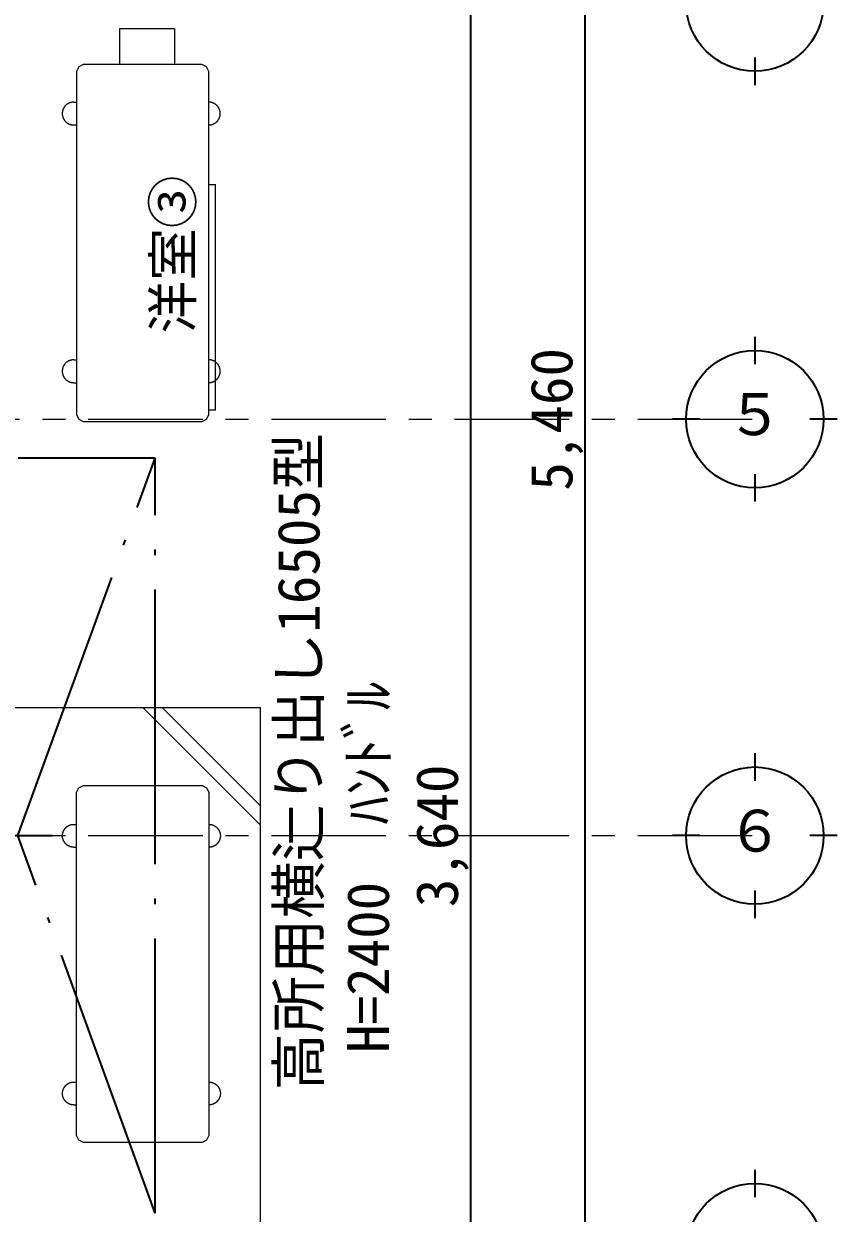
# Model space of a CAD drawing. Units: millimetres at full size, sheet at 1:50. Extents: x -21826 to 54909, y -26252 to 22610.
# Drawn here: x 5417 to 7193, y 13942 to 16541 of the extents above; entities that cross this region are included whole.
import ezdxf
from ezdxf.enums import TextEntityAlignment as Align

# ---------------------------------------------------------------- set-up
doc = ezdxf.new("R2010")
doc.units = ezdxf.units.MM
doc.header["$LTSCALE"] = 50
doc.linetypes.add('CHAIN1', pattern=[8, 5, -1, 1, -1])
doc.linetypes.add('LONG_DASHED_DOTTED', pattern=[15.25, 12, -1.5, 0.25, -1.5])
for name, color, linetype, lineweight in [('3-1_通り芯・通り番号', 7, 'Continuous', 25), ('3-5_サッシ・室内建具', 7, 'Continuous', 25), ('3-6_住宅設備・造作', 4, 'Continuous', 9), ('3-9_建築設備', 5, 'Continuous', 25), ('3-A_文字', 7, 'Continuous', 25), ('3-F_寸法・方位', 7, 'Continuous', 25)]:
    doc.layers.add(name, color=color, linetype=linetype, lineweight=lineweight)
doc.styles.add('ＭＳ ゴシック', font='')
doc.styles.get('ＭＳ ゴシック').set_extended_font_data('MS Gothic')

msp = doc.modelspace()

# ---------------------------------------------------------------- linework, layer by layer
at = {"layer": '3-1_通り芯・通り番号'}
for p, q in [((7013.44, 16467.22), (7013.44, 16407.22)), ((7013.44, 15857.22), (7013.44, 15797.22)), ((6893.44, 15677.22), (6833.44, 15677.22)), ((7193.44, 15677.22), (7133.44, 15677.22)), ((7013.44, 15557.22), (7013.44, 15497.22)), ((7013.44, 14947.22), (7013.44, 14887.22)), ((6893.44, 14767.22), (6833.44, 14767.22)), ((7193.44, 14767.22), (7133.44, 14767.22)), ((7013.44, 14647.22), (7013.44, 14587.22)), ((7013.44, 14037.22), (7013.44, 13977.22))]:
    msp.add_line(p, q, dxfattribs=at)
at = {"layer": '3-1_通り芯・通り番号', "color": 1, "linetype": 'CHAIN1', "lineweight": 18}
for p, q in [((-7242.18, 15677.22), (7013.44, 15677.22)), ((-7242.18, 14767.22), (7013.44, 14767.22))]:
    msp.add_line(p, q, dxfattribs=at)
at = {"layer": '3-1_通り芯・通り番号'}
for centre in [(7013.44, 16587.22), (7013.44, 15677.22), (7013.44, 14767.22), (7013.44, 13857.22)]:
    msp.add_circle(centre, 150, dxfattribs=at)
at = {"layer": '3-5_サッシ・室内建具', "linetype": 'LONG_DASHED_DOTTED'}
for p, q in [((5704.24, 15592.22), (5404.34, 15592.22)), ((5704.24, 13942.32), (5704.24, 15592.12))]:
    msp.add_line(p, q, dxfattribs=at)
at = {"layer": '3-5_サッシ・室内建具'}
msp.add_line((5259.24, 14767.22), (5479.24, 14767.22), dxfattribs=at)
at = {"layer": '3-5_サッシ・室内建具', "linetype": 'LONG_DASHED_DOTTED'}
msp.add_lwpolyline([(5704.14, 13942.32), (5404.24, 14767.22), (5704.14, 15592.12)], dxfattribs=at)
at = {"layer": '3-6_住宅設備・造作'}
for p, q in [((5625.96, 16529.92), (5625.96, 16451.92)), ((5745.96, 16529.92), (5625.96, 16529.92)), ((5745.96, 16529.92), (5745.96, 16451.92)), ((5546.96, 16451.92), (5536.96, 16446.92)), ((5805.96, 16451.92), (5546.96, 16451.92)), ((5815.96, 16446.92), (5805.96, 16451.92)), ((5536.96, 16446.92), (5531.96, 16436.92)), ((5531.96, 16436.92), (5531.96, 15686.92)), ((5820.96, 16436.92), (5815.96, 16446.92)), ((5820.96, 15686.92), (5820.96, 16436.92)), ((5501.02, 16346.72), (5500.98, 16346)), ((5501.08, 16347.43), (5501.02, 16346.72)), ((5501.17, 16348.15), (5501.08, 16347.43)), ((5501.27, 16348.86), (5501.17, 16348.15)), ((5501.39, 16349.57), (5501.27, 16348.86)), ((5501.54, 16350.28), (5501.39, 16349.57)), ((5501.7, 16350.98), (5501.54, 16350.28)), ((5501.89, 16351.68), (5501.7, 16350.98)), ((5502.09, 16352.37), (5501.89, 16351.68)), ((5502.32, 16353.05), (5502.09, 16352.37)), ((5502.56, 16353.73), (5502.32, 16353.05)), ((5502.82, 16354.4), (5502.56, 16353.73)), ((5503.11, 16355.06), (5502.82, 16354.4)), ((5503.41, 16355.72), (5503.11, 16355.06)), ((5503.73, 16356.36), (5503.41, 16355.72)), ((5504.07, 16357), (5503.73, 16356.36)), ((5504.43, 16357.62), (5504.07, 16357)), ((5504.8, 16358.24), (5504.43, 16357.62)), ((5505.19, 16358.84), (5504.8, 16358.24)), ((5505.6, 16359.44), (5505.19, 16358.84)), ((5506.03, 16360.02), (5505.6, 16359.44)), ((5506.47, 16360.58), (5506.03, 16360.02)), ((5506.93, 16361.14), (5506.47, 16360.58)), ((5507.41, 16361.68), (5506.93, 16361.14)), ((5507.9, 16362.21), (5507.41, 16361.68)), ((5508.41, 16362.72), (5507.9, 16362.21)), ((5508.93, 16363.22), (5508.41, 16362.72)), ((5509.46, 16363.7), (5508.93, 16363.22)), ((5510.01, 16364.17), (5509.46, 16363.7)), ((5510.57, 16364.62), (5510.01, 16364.17)), ((5511.14, 16365.06), (5510.57, 16364.62)), ((5511.73, 16365.48), (5511.14, 16365.06)), ((5512.33, 16365.88), (5511.73, 16365.48)), ((5512.94, 16366.26), (5512.33, 16365.88)), ((5513.56, 16366.63), (5512.94, 16366.26)), ((5514.19, 16366.97), (5513.56, 16366.63)), ((5514.83, 16367.3), (5514.19, 16366.97)), ((5515.48, 16367.62), (5514.83, 16367.3)), ((5516.14, 16367.91), (5515.48, 16367.62)), ((5516.81, 16368.18), (5516.14, 16367.91)), ((5517.48, 16368.44), (5516.81, 16368.18)), ((5518.16, 16368.67), (5517.48, 16368.44)), ((5518.85, 16368.89), (5518.16, 16368.67)), ((5519.54, 16369.08), (5518.85, 16368.89)), ((5520.24, 16369.25), (5519.54, 16369.08)), ((5520.95, 16369.41), (5520.24, 16369.25)), ((5521.65, 16369.54), (5520.95, 16369.41)), ((5522.36, 16369.66), (5521.65, 16369.54)), ((5523.08, 16369.75), (5522.36, 16369.66)), ((5523.8, 16369.82), (5523.08, 16369.75)), ((5524.51, 16369.87), (5523.8, 16369.82)), ((5525.23, 16369.91), (5524.51, 16369.87)), ((5525.96, 16369.92), (5525.23, 16369.91)), ((5525.96, 16369.92), (5531.96, 16369.92)), ((5821.68, 16369.91), (5820.96, 16369.92)), ((5822.4, 16369.87), (5821.68, 16369.91)), ((5823.11, 16369.82), (5822.4, 16369.87)), ((5823.83, 16369.75), (5823.11, 16369.82)), ((5824.55, 16369.66), (5823.83, 16369.75)), ((5825.26, 16369.54), (5824.55, 16369.66)), ((5825.96, 16369.41), (5825.26, 16369.54)), ((5826.67, 16369.25), (5825.96, 16369.41)), ((5827.37, 16369.08), (5826.67, 16369.25)), ((5828.06, 16368.89), (5827.37, 16369.08)), ((5828.75, 16368.67), (5828.06, 16368.89)), ((5829.43, 16368.44), (5828.75, 16368.67)), ((5830.1, 16368.18), (5829.43, 16368.44)), ((5830.77, 16367.91), (5830.1, 16368.18)), ((5831.43, 16367.62), (5830.77, 16367.91)), ((5832.08, 16367.3), (5831.43, 16367.62)), ((5832.72, 16366.97), (5832.08, 16367.3)), ((5833.35, 16366.63), (5832.72, 16366.97)), ((5833.97, 16366.26), (5833.35, 16366.63)), ((5834.58, 16365.88), (5833.97, 16366.26)), ((5835.18, 16365.48), (5834.58, 16365.88)), ((5835.77, 16365.06), (5835.18, 16365.48)), ((5836.34, 16364.62), (5835.77, 16365.06)), ((5836.9, 16364.17), (5836.34, 16364.62)), ((5837.45, 16363.7), (5836.9, 16364.17)), ((5837.98, 16363.22), (5837.45, 16363.7)), ((5838.51, 16362.72), (5837.98, 16363.22)), ((5839.01, 16362.21), (5838.51, 16362.72)), ((5839.5, 16361.68), (5839.01, 16362.21)), ((5839.98, 16361.14), (5839.5, 16361.68)), ((5840.44, 16360.58), (5839.98, 16361.14)), ((5840.88, 16360.02), (5840.44, 16360.58)), ((5841.31, 16359.44), (5840.88, 16360.02)), ((5841.72, 16358.84), (5841.31, 16359.44)), ((5842.11, 16358.24), (5841.72, 16358.84)), ((5842.48, 16357.62), (5842.11, 16358.24)), ((5842.84, 16357), (5842.48, 16357.62)), ((5843.18, 16356.36), (5842.84, 16357)), ((5843.5, 16355.72), (5843.18, 16356.36)), ((5843.8, 16355.06), (5843.5, 16355.72)), ((5844.09, 16354.4), (5843.8, 16355.06)), ((5844.35, 16353.73), (5844.09, 16354.4)), ((5844.59, 16353.05), (5844.35, 16353.73)), ((5844.82, 16352.37), (5844.59, 16353.05)), ((5845.02, 16351.68), (5844.82, 16352.37)), ((5845.21, 16350.98), (5845.02, 16351.68)), ((5845.37, 16350.28), (5845.21, 16350.98)), ((5845.52, 16349.57), (5845.37, 16350.28)), ((5845.64, 16348.86), (5845.52, 16349.57)), ((5845.75, 16348.15), (5845.64, 16348.86)), ((5845.83, 16347.43), (5845.75, 16348.15)), ((5845.89, 16346.72), (5845.83, 16347.43)), ((5845.93, 16346), (5845.89, 16346.72)), ((5500.98, 16346), (5500.96, 16345.28)), ((5500.96, 16345.28), (5500.96, 16344.56)), ((5500.96, 16344.56), (5500.98, 16343.84)), ((5500.98, 16343.84), (5501.02, 16343.12)), ((5501.02, 16343.12), (5501.08, 16342.4)), ((5501.08, 16342.4), (5501.17, 16341.68)), ((5501.17, 16341.68), (5501.27, 16340.97)), ((5501.27, 16340.97), (5501.39, 16340.26)), ((5501.39, 16340.26), (5501.54, 16339.55)), ((5501.54, 16339.55), (5501.7, 16338.85)), ((5501.7, 16338.85), (5501.89, 16338.16)), ((5501.89, 16338.16), (5502.09, 16337.47)), ((5502.09, 16337.47), (5502.32, 16336.78)), ((5502.32, 16336.78), (5502.56, 16336.1)), ((5502.56, 16336.1), (5502.82, 16335.43)), ((5502.82, 16335.43), (5503.11, 16334.77)), ((5503.11, 16334.77), (5503.41, 16334.12)), ((5503.41, 16334.12), (5503.73, 16333.47)), ((5503.73, 16333.47), (5504.07, 16332.83)), ((5504.07, 16332.83), (5504.43, 16332.21)), ((5504.43, 16332.21), (5504.8, 16331.59)), ((5504.8, 16331.59), (5505.19, 16330.99)), ((5505.19, 16330.99), (5505.6, 16330.4)), ((5505.6, 16330.4), (5506.03, 16329.82)), ((5506.03, 16329.82), (5506.47, 16329.25)), ((5506.47, 16329.25), (5506.93, 16328.69)), ((5506.93, 16328.69), (5507.41, 16328.15)), ((5507.41, 16328.15), (5507.9, 16327.62)), ((5507.9, 16327.62), (5508.41, 16327.11)), ((5508.41, 16327.11), (5508.93, 16326.61)), ((5508.93, 16326.61), (5509.46, 16326.13)), ((5509.46, 16326.13), (5510.01, 16325.66)), ((5510.01, 16325.66), (5510.57, 16325.21)), ((5510.57, 16325.21), (5511.14, 16324.78)), ((5511.14, 16324.78), (5511.73, 16324.36)), ((5511.73, 16324.36), (5512.33, 16323.96)), ((5512.33, 16323.96), (5512.94, 16323.57)), ((5512.94, 16323.57), (5513.56, 16323.21)), ((5513.56, 16323.21), (5514.19, 16322.86)), ((5514.19, 16322.86), (5514.83, 16322.53)), ((5514.83, 16322.53), (5515.48, 16322.22)), ((5515.48, 16322.22), (5516.14, 16321.92)), ((5516.14, 16321.92), (5516.81, 16321.65)), ((5516.81, 16321.65), (5517.48, 16321.4)), ((5517.48, 16321.4), (5518.16, 16321.16)), ((5518.16, 16321.16), (5518.85, 16320.95)), ((5518.85, 16320.95), (5519.54, 16320.75)), ((5519.54, 16320.75), (5520.24, 16320.58)), ((5520.24, 16320.58), (5520.95, 16320.42)), ((5825.96, 16320.42), (5826.67, 16320.58)), ((5826.67, 16320.58), (5827.37, 16320.75)), ((5827.37, 16320.75), (5828.06, 16320.95)), ((5828.06, 16320.95), (5828.75, 16321.16)), ((5828.75, 16321.16), (5829.43, 16321.4)), ((5829.43, 16321.4), (5830.1, 16321.65)), ((5830.1, 16321.65), (5830.77, 16321.92)), ((5830.77, 16321.92), (5831.43, 16322.22)), ((5831.43, 16322.22), (5832.08, 16322.53)), ((5832.08, 16322.53), (5832.72, 16322.86)), ((5832.72, 16322.86), (5833.35, 16323.21)), ((5833.35, 16323.21), (5833.97, 16323.57)), ((5833.97, 16323.57), (5834.58, 16323.96)), ((5834.58, 16323.96), (5835.18, 16324.36)), ((5835.18, 16324.36), (5835.77, 16324.78)), ((5835.77, 16324.78), (5836.34, 16325.21)), ((5836.34, 16325.21), (5836.9, 16325.66)), ((5836.9, 16325.66), (5837.45, 16326.13)), ((5837.45, 16326.13), (5837.98, 16326.61)), ((5837.98, 16326.61), (5838.51, 16327.11)), ((5838.51, 16327.11), (5839.01, 16327.62)), ((5839.01, 16327.62), (5839.5, 16328.15)), ((5839.5, 16328.15), (5839.98, 16328.69)), ((5839.98, 16328.69), (5840.44, 16329.25)), ((5840.44, 16329.25), (5840.88, 16329.82)), ((5840.88, 16329.82), (5841.31, 16330.4)), ((5841.31, 16330.4), (5841.72, 16330.99)), ((5841.72, 16330.99), (5842.11, 16331.59)), ((5842.11, 16331.59), (5842.48, 16332.21)), ((5842.48, 16332.21), (5842.84, 16332.83)), ((5842.84, 16332.83), (5843.18, 16333.47)), ((5843.18, 16333.47), (5843.5, 16334.12)), ((5843.5, 16334.12), (5843.8, 16334.77)), ((5843.8, 16334.77), (5844.09, 16335.43)), ((5844.09, 16335.43), (5844.35, 16336.1)), ((5844.35, 16336.1), (5844.59, 16336.78)), ((5844.59, 16336.78), (5844.82, 16337.47)), ((5844.82, 16337.47), (5845.02, 16338.16)), ((5845.02, 16338.16), (5845.21, 16338.85)), ((5845.21, 16338.85), (5845.37, 16339.55)), ((5845.37, 16339.55), (5845.52, 16340.26)), ((5845.52, 16340.26), (5845.64, 16340.97)), ((5845.64, 16340.97), (5845.75, 16341.68)), ((5845.75, 16341.68), (5845.83, 16342.4)), ((5845.83, 16342.4), (5845.89, 16343.12)), ((5845.89, 16343.12), (5845.93, 16343.84)), ((5845.95, 16345.28), (5845.93, 16346)), ((5845.93, 16343.84), (5845.95, 16344.56)), ((5845.95, 16344.56), (5845.95, 16345.28)), ((5520.95, 16320.42), (5521.65, 16320.29)), ((5521.65, 16320.29), (5522.36, 16320.18)), ((5522.36, 16320.18), (5523.08, 16320.08)), ((5523.08, 16320.08), (5523.8, 16320.01)), ((5523.8, 16320.01), (5524.51, 16319.96)), ((5524.51, 16319.96), (5525.23, 16319.93)), ((5525.23, 16319.93), (5531.96, 16319.93)), ((5525.23, 16319.93), (5525.96, 16319.92)), ((5820.96, 16319.92), (5821.68, 16319.93)), ((5821.68, 16319.93), (5822.4, 16319.96)), ((5822.4, 16319.96), (5823.11, 16320.01)), ((5823.11, 16320.01), (5823.83, 16320.08)), ((5823.83, 16320.08), (5824.55, 16320.18)), ((5824.55, 16320.18), (5825.26, 16320.29)), ((5825.26, 16320.29), (5825.96, 16320.42)), ((5820.96, 16189.92), (5835.96, 16189.92)), ((5835.96, 15696.92), (5835.96, 16189.92)), ((5509.46, 15800.7), (5508.93, 15800.22)), ((5510.01, 15801.17), (5509.46, 15800.7)), ((5510.57, 15801.62), (5510.01, 15801.17)), ((5511.14, 15802.06), (5510.57, 15801.62)), ((5511.73, 15802.48), (5511.14, 15802.06)), ((5512.33, 15802.88), (5511.73, 15802.48)), ((5512.94, 15803.26), (5512.33, 15802.88)), ((5513.56, 15803.63), (5512.94, 15803.26)), ((5514.19, 15803.97), (5513.56, 15803.63)), ((5514.83, 15804.3), (5514.19, 15803.97)), ((5515.48, 15804.62), (5514.83, 15804.3)), ((5516.14, 15804.91), (5515.48, 15804.62)), ((5516.81, 15805.18), (5516.14, 15804.91)), ((5517.48, 15805.44), (5516.81, 15805.18)), ((5518.16, 15805.67), (5517.48, 15805.44)), ((5518.85, 15805.89), (5518.16, 15805.67)), ((5519.54, 15806.08), (5518.85, 15805.89)), ((5520.24, 15806.25), (5519.54, 15806.08)), ((5520.95, 15806.41), (5520.24, 15806.25)), ((5521.65, 15806.54), (5520.95, 15806.41)), ((5522.36, 15806.66), (5521.65, 15806.54)), ((5523.08, 15806.75), (5522.36, 15806.66)), ((5523.8, 15806.82), (5523.08, 15806.75)), ((5524.51, 15806.87), (5523.8, 15806.82)), ((5525.23, 15806.91), (5524.51, 15806.87)), ((5525.96, 15806.92), (5525.23, 15806.91)), ((5525.96, 15806.92), (5531.96, 15806.92)), ((5821.68, 15806.91), (5820.96, 15806.92)), ((5822.4, 15806.87), (5821.68, 15806.91)), ((5823.11, 15806.82), (5822.4, 15806.87)), ((5823.83, 15806.75), (5823.11, 15806.82)), ((5824.55, 15806.66), (5823.83, 15806.75)), ((5825.26, 15806.54), (5824.55, 15806.66)), ((5825.96, 15806.41), (5825.26, 15806.54)), ((5826.67, 15806.25), (5825.96, 15806.41)), ((5827.37, 15806.08), (5826.67, 15806.25)), ((5828.06, 15805.89), (5827.37, 15806.08)), ((5828.75, 15805.67), (5828.06, 15805.89)), ((5829.43, 15805.44), (5828.75, 15805.67)), ((5830.1, 15805.18), (5829.43, 15805.44)), ((5830.77, 15804.91), (5830.1, 15805.18)), ((5831.43, 15804.62), (5830.77, 15804.91)), ((5832.08, 15804.3), (5831.43, 15804.62)), ((5832.72, 15803.97), (5832.08, 15804.3)), ((5833.35, 15803.63), (5832.72, 15803.97)), ((5833.97, 15803.26), (5833.35, 15803.63)), ((5834.58, 15802.88), (5833.97, 15803.26)), ((5835.18, 15802.48), (5834.58, 15802.88)), ((5835.77, 15802.06), (5835.18, 15802.48)), ((5836.34, 15801.62), (5835.77, 15802.06)), ((5836.9, 15801.17), (5836.34, 15801.62)), ((5837.45, 15800.7), (5836.9, 15801.17)), ((5837.98, 15800.22), (5837.45, 15800.7)), ((5500.98, 15783), (5500.96, 15782.28)), ((5500.96, 15782.28), (5500.96, 15781.56)), ((5500.96, 15781.56), (5500.98, 15780.84)), ((5501.02, 15783.72), (5500.98, 15783)), ((5500.98, 15780.84), (5501.02, 15780.12)), ((5501.08, 15784.43), (5501.02, 15783.72)), ((5501.02, 15780.12), (5501.08, 15779.4)), ((5501.17, 15785.15), (5501.08, 15784.43)), ((5501.08, 15779.4), (5501.17, 15778.68)), ((5501.27, 15785.86), (5501.17, 15785.15)), ((5501.17, 15778.68), (5501.27, 15777.97)), ((5501.39, 15786.57), (5501.27, 15785.86)), ((5501.27, 15777.97), (5501.39, 15777.26)), ((5501.54, 15787.28), (5501.39, 15786.57)), ((5501.39, 15777.26), (5501.54, 15776.55)), ((5501.7, 15787.98), (5501.54, 15787.28)), ((5501.54, 15776.55), (5501.7, 15775.85)), ((5501.89, 15788.68), (5501.7, 15787.98)), ((5501.7, 15775.85), (5501.89, 15775.16)), ((5502.09, 15789.37), (5501.89, 15788.68)), ((5501.89, 15775.16), (5502.09, 15774.47)), ((5502.32, 15790.05), (5502.09, 15789.37)), ((5502.56, 15790.73), (5502.32, 15790.05)), ((5502.82, 15791.4), (5502.56, 15790.73)), ((5503.11, 15792.06), (5502.82, 15791.4)), ((5503.41, 15792.72), (5503.11, 15792.06)), ((5503.73, 15793.36), (5503.41, 15792.72)), ((5504.07, 15794), (5503.73, 15793.36)), ((5504.43, 15794.62), (5504.07, 15794)), ((5504.8, 15795.24), (5504.43, 15794.62)), ((5505.19, 15795.84), (5504.8, 15795.24)), ((5505.6, 15796.44), (5505.19, 15795.84)), ((5506.03, 15797.02), (5505.6, 15796.44)), ((5506.47, 15797.58), (5506.03, 15797.02)), ((5506.93, 15798.14), (5506.47, 15797.58)), ((5507.41, 15798.68), (5506.93, 15798.14)), ((5507.9, 15799.21), (5507.41, 15798.68)), ((5508.41, 15799.72), (5507.9, 15799.21)), ((5508.93, 15800.22), (5508.41, 15799.72)), ((5838.51, 15799.72), (5837.98, 15800.22)), ((5839.01, 15799.21), (5838.51, 15799.72)), ((5839.5, 15798.68), (5839.01, 15799.21)), ((5839.98, 15798.14), (5839.5, 15798.68)), ((5840.44, 15797.58), (5839.98, 15798.14)), ((5840.88, 15797.02), (5840.44, 15797.58)), ((5841.31, 15796.44), (5840.88, 15797.02)), ((5841.72, 15795.84), (5841.31, 15796.44)), ((5842.11, 15795.24), (5841.72, 15795.84)), ((5842.48, 15794.62), (5842.11, 15795.24)), ((5842.84, 15794), (5842.48, 15794.62)), ((5843.18, 15793.36), (5842.84, 15794)), ((5843.5, 15792.72), (5843.18, 15793.36)), ((5843.8, 15792.06), (5843.5, 15792.72)), ((5844.09, 15791.4), (5843.8, 15792.06)), ((5844.35, 15790.73), (5844.09, 15791.4)), ((5844.59, 15790.05), (5844.35, 15790.73)), ((5844.82, 15789.37), (5844.59, 15790.05)), ((5845.02, 15788.68), (5844.82, 15789.37)), ((5844.82, 15774.47), (5845.02, 15775.16)), ((5845.21, 15787.98), (5845.02, 15788.68)), ((5845.02, 15775.16), (5845.21, 15775.85)), ((5845.37, 15787.28), (5845.21, 15787.98)), ((5845.21, 15775.85), (5845.37, 15776.55)), ((5845.52, 15786.57), (5845.37, 15787.28)), ((5845.37, 15776.55), (5845.52, 15777.26)), ((5845.64, 15785.86), (5845.52, 15786.57)), ((5845.52, 15777.26), (5845.64, 15777.97)), ((5845.75, 15785.15), (5845.64, 15785.86)), ((5845.64, 15777.97), (5845.75, 15778.68)), ((5845.83, 15784.43), (5845.75, 15785.15)), ((5845.75, 15778.68), (5845.83, 15779.4)), ((5845.89, 15783.72), (5845.83, 15784.43)), ((5845.83, 15779.4), (5845.89, 15780.12)), ((5845.93, 15783), (5845.89, 15783.72)), ((5845.89, 15780.12), (5845.93, 15780.84)), ((5845.95, 15782.28), (5845.93, 15783)), ((5845.93, 15780.84), (5845.95, 15781.56)), ((5845.95, 15781.56), (5845.95, 15782.28)), ((5502.09, 15774.47), (5502.32, 15773.78)), ((5502.32, 15773.78), (5502.56, 15773.1)), ((5502.56, 15773.1), (5502.82, 15772.43)), ((5502.82, 15772.43), (5503.11, 15771.77)), ((5503.11, 15771.77), (5503.41, 15771.12)), ((5503.41, 15771.12), (5503.73, 15770.47)), ((5503.73, 15770.47), (5504.07, 15769.83)), ((5504.07, 15769.83), (5504.43, 15769.21)), ((5504.43, 15769.21), (5504.8, 15768.59)), ((5504.8, 15768.59), (5505.19, 15767.99)), ((5505.19, 15767.99), (5505.6, 15767.4)), ((5505.6, 15767.4), (5506.03, 15766.82)), ((5506.03, 15766.82), (5506.47, 15766.25)), ((5506.47, 15766.25), (5506.93, 15765.69)), ((5506.93, 15765.69), (5507.41, 15765.15)), ((5507.41, 15765.15), (5507.9, 15764.62)), ((5507.9, 15764.62), (5508.41, 15764.11)), ((5508.41, 15764.11), (5508.93, 15763.61)), ((5508.93, 15763.61), (5509.46, 15763.13)), ((5509.46, 15763.13), (5510.01, 15762.66)), ((5510.01, 15762.66), (5510.57, 15762.21)), ((5510.57, 15762.21), (5511.14, 15761.78)), ((5511.14, 15761.78), (5511.73, 15761.36)), ((5511.73, 15761.36), (5512.33, 15760.96)), ((5512.33, 15760.96), (5512.94, 15760.57)), ((5512.94, 15760.57), (5513.56, 15760.21)), ((5513.56, 15760.21), (5514.19, 15759.86)), ((5514.19, 15759.86), (5514.83, 15759.53)), ((5514.83, 15759.53), (5515.48, 15759.22)), ((5515.48, 15759.22), (5516.14, 15758.92)), ((5516.14, 15758.92), (5516.81, 15758.65)), ((5516.81, 15758.65), (5517.48, 15758.4)), ((5517.48, 15758.4), (5518.16, 15758.16)), ((5518.16, 15758.16), (5518.85, 15757.95)), ((5518.85, 15757.95), (5519.54, 15757.75)), ((5519.54, 15757.75), (5520.24, 15757.58)), ((5520.24, 15757.58), (5520.95, 15757.42)), ((5520.95, 15757.42), (5521.65, 15757.29)), ((5521.65, 15757.29), (5522.36, 15757.18)), ((5522.36, 15757.18), (5523.08, 15757.08)), ((5523.08, 15757.08), (5523.8, 15757.01)), ((5523.8, 15757.01), (5524.51, 15756.96)), ((5524.51, 15756.96), (5525.23, 15756.93)), ((5525.23, 15756.93), (5531.96, 15756.93)), ((5525.23, 15756.93), (5525.96, 15756.92)), ((5820.96, 15756.92), (5821.68, 15756.93)), ((5821.68, 15756.93), (5822.4, 15756.96)), ((5822.4, 15756.96), (5823.11, 15757.01)), ((5823.11, 15757.01), (5823.83, 15757.08)), ((5823.83, 15757.08), (5824.55, 15757.18)), ((5824.55, 15757.18), (5825.26, 15757.29)), ((5825.26, 15757.29), (5825.96, 15757.42)), ((5825.96, 15757.42), (5826.67, 15757.58)), ((5826.67, 15757.58), (5827.37, 15757.75)), ((5827.37, 15757.75), (5828.06, 15757.95)), ((5828.06, 15757.95), (5828.75, 15758.16)), ((5828.75, 15758.16), (5829.43, 15758.4)), ((5829.43, 15758.4), (5830.1, 15758.65)), ((5830.1, 15758.65), (5830.77, 15758.92)), ((5830.77, 15758.92), (5831.43, 15759.22)), ((5831.43, 15759.22), (5832.08, 15759.53)), ((5832.08, 15759.53), (5832.72, 15759.86)), ((5832.72, 15759.86), (5833.35, 15760.21)), ((5833.35, 15760.21), (5833.97, 15760.57)), ((5833.97, 15760.57), (5834.58, 15760.96)), ((5834.58, 15760.96), (5835.18, 15761.36)), ((5835.18, 15761.36), (5835.77, 15761.78)), ((5835.77, 15761.78), (5836.34, 15762.21)), ((5836.34, 15762.21), (5836.9, 15762.66)), ((5836.9, 15762.66), (5837.45, 15763.13)), ((5837.45, 15763.13), (5837.98, 15763.61)), ((5837.98, 15763.61), (5838.51, 15764.11)), ((5838.51, 15764.11), (5839.01, 15764.62)), ((5839.01, 15764.62), (5839.5, 15765.15)), ((5839.5, 15765.15), (5839.98, 15765.69)), ((5839.98, 15765.69), (5840.44, 15766.25)), ((5840.44, 15766.25), (5840.88, 15766.82)), ((5840.88, 15766.82), (5841.31, 15767.4)), ((5841.31, 15767.4), (5841.72, 15767.99)), ((5841.72, 15767.99), (5842.11, 15768.59)), ((5842.11, 15768.59), (5842.48, 15769.21)), ((5842.48, 15769.21), (5842.84, 15769.83)), ((5842.84, 15769.83), (5843.18, 15770.47)), ((5843.18, 15770.47), (5843.5, 15771.12)), ((5843.5, 15771.12), (5843.8, 15771.77)), ((5843.8, 15771.77), (5844.09, 15772.43)), ((5844.09, 15772.43), (5844.35, 15773.1)), ((5844.35, 15773.1), (5844.59, 15773.78)), ((5844.59, 15773.78), (5844.82, 15774.47)), ((5835.96, 15696.92), (5820.96, 15696.92)), ((5531.96, 15686.92), (5536.96, 15676.92)), ((5536.96, 15676.92), (5546.96, 15671.92)), ((5546.96, 15671.92), (5805.96, 15671.92)), ((5805.96, 15671.92), (5815.96, 15676.92)), ((5815.96, 15676.92), (5820.96, 15686.92)), ((5383.74, 15047.22), (5933.74, 15047.22)), ((5933.74, 14790.3), (5676.82, 15047.22)), ((5934.49, 14831.98), (5719.25, 15047.22)), ((5933.74, 13897.22), (5933.74, 15047.22)), ((5532.34, 14861.88), (5537.34, 14871.88)), ((5537.34, 14871.88), (5547.34, 14876.88)), ((5547.34, 14876.88), (5806.34, 14876.88)), ((5806.34, 14876.88), (5816.34, 14871.88)), ((5816.34, 14871.88), (5821.34, 14861.88)), ((5532.34, 14111.88), (5532.34, 14861.88)), ((5821.34, 14861.88), (5821.34, 14111.88)), ((5511.53, 14787.02), (5512.11, 14787.44)), ((5512.11, 14787.44), (5512.71, 14787.84)), ((5512.71, 14787.84), (5513.32, 14788.22)), ((5513.32, 14788.22), (5513.94, 14788.59)), ((5513.94, 14788.59), (5514.57, 14788.94)), ((5514.57, 14788.94), (5515.21, 14789.27)), ((5515.21, 14789.27), (5515.86, 14789.58)), ((5515.86, 14789.58), (5516.52, 14789.87)), ((5516.52, 14789.87), (5517.19, 14790.14)), ((5517.19, 14790.14), (5517.86, 14790.4)), ((5517.86, 14790.4), (5518.54, 14790.63)), ((5518.54, 14790.63), (5519.23, 14790.85)), ((5519.23, 14790.85), (5519.93, 14791.04)), ((5519.93, 14791.04), (5520.62, 14791.22)), ((5520.62, 14791.22), (5521.33, 14791.37)), ((5521.33, 14791.37), (5522.04, 14791.51)), ((5522.04, 14791.51), (5522.75, 14791.62)), ((5522.75, 14791.62), (5523.46, 14791.71)), ((5523.46, 14791.71), (5524.18, 14791.79)), ((5524.18, 14791.79), (5524.9, 14791.84)), ((5524.9, 14791.84), (5525.62, 14791.87)), ((5525.62, 14791.87), (5526.34, 14791.88)), ((5525.62, 14791.87), (5532.34, 14791.87)), ((5821.34, 14791.88), (5822.06, 14791.87)), ((5822.06, 14791.87), (5822.78, 14791.84)), ((5822.78, 14791.84), (5823.5, 14791.79)), ((5823.5, 14791.79), (5824.21, 14791.71)), ((5824.21, 14791.71), (5824.93, 14791.62)), ((5824.93, 14791.62), (5825.64, 14791.51)), ((5825.64, 14791.51), (5826.35, 14791.37)), ((5826.35, 14791.37), (5827.05, 14791.22)), ((5827.05, 14791.22), (5827.75, 14791.04)), ((5827.75, 14791.04), (5828.44, 14790.85)), ((5828.44, 14790.85), (5829.13, 14790.63)), ((5829.13, 14790.63), (5829.81, 14790.4)), ((5829.81, 14790.4), (5830.49, 14790.14)), ((5830.49, 14790.14), (5831.15, 14789.87)), ((5831.15, 14789.87), (5831.81, 14789.58)), ((5831.81, 14789.58), (5832.46, 14789.27)), ((5832.46, 14789.27), (5833.1, 14788.94)), ((5833.1, 14788.94), (5833.73, 14788.59)), ((5833.73, 14788.59), (5834.35, 14788.22)), ((5834.35, 14788.22), (5834.96, 14787.84)), ((5834.96, 14787.84), (5835.56, 14787.44)), ((5835.56, 14787.44), (5836.15, 14787.02)), ((5501.34, 14767.24), (5501.36, 14767.96)), ((5501.34, 14766.52), (5501.34, 14767.24)), ((5501.36, 14765.8), (5501.34, 14766.52)), ((5501.36, 14767.96), (5501.4, 14768.68)), ((5501.4, 14765.08), (5501.36, 14765.8)), ((5501.4, 14768.68), (5501.46, 14769.4)), ((5501.46, 14764.36), (5501.4, 14765.08)), ((5501.46, 14769.4), (5501.55, 14770.11)), ((5501.55, 14763.65), (5501.46, 14764.36)), ((5501.55, 14770.11), (5501.65, 14770.83)), ((5501.65, 14762.93), (5501.55, 14763.65)), ((5501.65, 14770.83), (5501.78, 14771.54)), ((5501.78, 14762.22), (5501.65, 14762.93)), ((5501.78, 14771.54), (5501.92, 14772.24)), ((5501.92, 14761.52), (5501.78, 14762.22)), ((5501.92, 14772.24), (5502.08, 14772.94)), ((5502.08, 14760.82), (5501.92, 14761.52)), ((5502.08, 14772.94), (5502.27, 14773.64)), ((5502.27, 14773.64), (5502.47, 14774.33)), ((5502.47, 14774.33), (5502.7, 14775.01)), ((5502.7, 14775.01), (5502.94, 14775.69)), ((5502.94, 14775.69), (5503.21, 14776.36)), ((5503.21, 14776.36), (5503.49, 14777.03)), ((5503.49, 14777.03), (5503.79, 14777.68)), ((5503.79, 14777.68), (5504.11, 14778.33)), ((5504.11, 14778.33), (5504.45, 14778.96)), ((5504.45, 14778.96), (5504.81, 14779.59)), ((5504.81, 14779.59), (5505.18, 14780.2)), ((5505.18, 14780.2), (5505.58, 14780.81)), ((5505.58, 14780.81), (5505.99, 14781.4)), ((5505.99, 14781.4), (5506.41, 14781.98)), ((5506.41, 14781.98), (5506.86, 14782.55)), ((5506.86, 14782.55), (5507.32, 14783.1)), ((5507.32, 14783.1), (5507.79, 14783.64)), ((5507.79, 14783.64), (5508.28, 14784.17)), ((5508.28, 14784.17), (5508.79, 14784.68)), ((5508.79, 14784.68), (5509.31, 14785.18)), ((5509.31, 14785.18), (5509.84, 14785.67)), ((5509.84, 14785.67), (5510.39, 14786.13)), ((5510.39, 14786.13), (5510.95, 14786.58)), ((5510.95, 14786.58), (5511.53, 14787.02)), ((5836.15, 14787.02), (5836.72, 14786.58)), ((5836.72, 14786.58), (5837.28, 14786.13)), ((5837.28, 14786.13), (5837.83, 14785.67)), ((5837.83, 14785.67), (5838.37, 14785.18)), ((5838.37, 14785.18), (5838.89, 14784.68)), ((5838.89, 14784.68), (5839.39, 14784.17)), ((5839.39, 14784.17), (5839.88, 14783.64)), ((5839.88, 14783.64), (5840.36, 14783.1)), ((5840.36, 14783.1), (5840.82, 14782.55)), ((5840.82, 14782.55), (5841.26, 14781.98)), ((5841.26, 14781.98), (5841.69, 14781.4)), ((5841.69, 14781.4), (5842.1, 14780.81)), ((5842.1, 14780.81), (5842.49, 14780.2)), ((5842.49, 14780.2), (5842.87, 14779.59)), ((5842.87, 14779.59), (5843.22, 14778.96)), ((5843.22, 14778.96), (5843.56, 14778.33)), ((5843.56, 14778.33), (5843.88, 14777.68)), ((5843.88, 14777.68), (5844.19, 14777.03)), ((5844.19, 14777.03), (5844.47, 14776.36)), ((5844.47, 14776.36), (5844.73, 14775.69)), ((5844.73, 14775.69), (5844.98, 14775.01)), ((5844.98, 14775.01), (5845.2, 14774.33)), ((5845.2, 14774.33), (5845.41, 14773.64)), ((5845.41, 14773.64), (5845.59, 14772.94)), ((5845.59, 14772.94), (5845.76, 14772.24)), ((5845.76, 14761.52), (5845.59, 14760.82)), ((5845.76, 14772.24), (5845.9, 14771.54)), ((5845.9, 14762.22), (5845.76, 14761.52)), ((5845.9, 14771.54), (5846.02, 14770.83)), ((5846.02, 14762.93), (5845.9, 14762.22)), ((5846.02, 14770.83), (5846.13, 14770.11)), ((5846.13, 14763.65), (5846.02, 14762.93)), ((5846.13, 14770.11), (5846.21, 14769.4)), ((5846.21, 14764.36), (5846.13, 14763.65)), ((5846.21, 14769.4), (5846.27, 14768.68)), ((5846.27, 14765.08), (5846.21, 14764.36)), ((5846.27, 14768.68), (5846.31, 14767.96)), ((5846.31, 14765.8), (5846.27, 14765.08)), ((5846.31, 14767.96), (5846.34, 14767.24)), ((5846.34, 14766.52), (5846.31, 14765.8)), ((5846.34, 14767.24), (5846.34, 14766.52)), ((5502.27, 14760.12), (5502.08, 14760.82)), ((5502.47, 14759.43), (5502.27, 14760.12)), ((5502.7, 14758.74), (5502.47, 14759.43)), ((5502.94, 14758.07), (5502.7, 14758.74)), ((5503.21, 14757.4), (5502.94, 14758.07)), ((5503.49, 14756.73), (5503.21, 14757.4)), ((5503.79, 14756.08), (5503.49, 14756.73)), ((5504.11, 14755.43), (5503.79, 14756.08)), ((5504.45, 14754.8), (5504.11, 14755.43)), ((5504.81, 14754.17), (5504.45, 14754.8)), ((5505.18, 14753.56), (5504.81, 14754.17)), ((5505.58, 14752.95), (5505.18, 14753.56)), ((5505.99, 14752.36), (5505.58, 14752.95)), ((5506.41, 14751.78), (5505.99, 14752.36)), ((5506.86, 14751.21), (5506.41, 14751.78)), ((5507.32, 14750.66), (5506.86, 14751.21)), ((5507.79, 14750.12), (5507.32, 14750.66)), ((5508.28, 14749.59), (5507.79, 14750.12)), ((5508.79, 14749.07), (5508.28, 14749.59)), ((5509.31, 14748.58), (5508.79, 14749.07)), ((5509.84, 14748.09), (5509.31, 14748.58)), ((5510.39, 14747.63), (5509.84, 14748.09)), ((5510.95, 14747.17), (5510.39, 14747.63)), ((5511.53, 14746.74), (5510.95, 14747.17)), ((5512.11, 14746.32), (5511.53, 14746.74)), ((5512.71, 14745.92), (5512.11, 14746.32)), ((5513.32, 14745.54), (5512.71, 14745.92)), ((5513.94, 14745.17), (5513.32, 14745.54)), ((5514.57, 14744.82), (5513.94, 14745.17)), ((5515.21, 14744.49), (5514.57, 14744.82)), ((5515.86, 14744.18), (5515.21, 14744.49)), ((5516.52, 14743.89), (5515.86, 14744.18)), ((5517.19, 14743.61), (5516.52, 14743.89)), ((5517.86, 14743.36), (5517.19, 14743.61)), ((5518.54, 14743.13), (5517.86, 14743.36)), ((5519.23, 14742.91), (5518.54, 14743.13)), ((5519.93, 14742.72), (5519.23, 14742.91)), ((5520.62, 14742.54), (5519.93, 14742.72)), ((5521.33, 14742.39), (5520.62, 14742.54)), ((5522.04, 14742.25), (5521.33, 14742.39)), ((5522.75, 14742.14), (5522.04, 14742.25)), ((5523.46, 14742.05), (5522.75, 14742.14)), ((5524.18, 14741.97), (5523.46, 14742.05)), ((5524.9, 14741.92), (5524.18, 14741.97)), ((5525.62, 14741.89), (5524.9, 14741.92)), ((5526.34, 14741.88), (5525.62, 14741.89)), ((5526.34, 14741.88), (5532.34, 14741.88)), ((5822.06, 14741.89), (5821.34, 14741.88)), ((5822.78, 14741.92), (5822.06, 14741.89)), ((5823.5, 14741.97), (5822.78, 14741.92)), ((5824.21, 14742.05), (5823.5, 14741.97)), ((5824.93, 14742.14), (5824.21, 14742.05)), ((5825.64, 14742.25), (5824.93, 14742.14)), ((5826.35, 14742.39), (5825.64, 14742.25)), ((5827.05, 14742.54), (5826.35, 14742.39)), ((5827.75, 14742.72), (5827.05, 14742.54)), ((5828.44, 14742.91), (5827.75, 14742.72)), ((5829.13, 14743.13), (5828.44, 14742.91)), ((5829.81, 14743.36), (5829.13, 14743.13)), ((5830.49, 14743.61), (5829.81, 14743.36)), ((5831.15, 14743.89), (5830.49, 14743.61)), ((5831.81, 14744.18), (5831.15, 14743.89)), ((5832.46, 14744.49), (5831.81, 14744.18)), ((5833.1, 14744.82), (5832.46, 14744.49)), ((5833.73, 14745.17), (5833.1, 14744.82)), ((5834.35, 14745.54), (5833.73, 14745.17)), ((5834.96, 14745.92), (5834.35, 14745.54)), ((5835.56, 14746.32), (5834.96, 14745.92)), ((5836.15, 14746.74), (5835.56, 14746.32)), ((5836.72, 14747.17), (5836.15, 14746.74)), ((5837.28, 14747.63), (5836.72, 14747.17)), ((5837.83, 14748.09), (5837.28, 14747.63)), ((5838.37, 14748.58), (5837.83, 14748.09)), ((5838.89, 14749.07), (5838.37, 14748.58)), ((5839.39, 14749.59), (5838.89, 14749.07)), ((5839.88, 14750.12), (5839.39, 14749.59)), ((5840.36, 14750.66), (5839.88, 14750.12)), ((5840.82, 14751.21), (5840.36, 14750.66)), ((5841.26, 14751.78), (5840.82, 14751.21)), ((5841.69, 14752.36), (5841.26, 14751.78)), ((5842.1, 14752.95), (5841.69, 14752.36)), ((5842.49, 14753.56), (5842.1, 14752.95)), ((5842.87, 14754.17), (5842.49, 14753.56)), ((5843.22, 14754.8), (5842.87, 14754.17)), ((5843.56, 14755.43), (5843.22, 14754.8)), ((5843.88, 14756.08), (5843.56, 14755.43)), ((5844.19, 14756.73), (5843.88, 14756.08)), ((5844.47, 14757.4), (5844.19, 14756.73)), ((5844.73, 14758.07), (5844.47, 14757.4)), ((5844.98, 14758.74), (5844.73, 14758.07)), ((5845.2, 14759.43), (5844.98, 14758.74)), ((5845.41, 14760.12), (5845.2, 14759.43)), ((5845.59, 14760.82), (5845.41, 14760.12)), ((5504.11, 14215.33), (5504.45, 14215.96)), ((5504.45, 14215.96), (5504.81, 14216.59)), ((5504.81, 14216.59), (5505.18, 14217.2)), ((5505.18, 14217.2), (5505.58, 14217.81)), ((5505.58, 14217.81), (5505.99, 14218.4)), ((5505.99, 14218.4), (5506.41, 14218.98)), ((5506.41, 14218.98), (5506.86, 14219.55)), ((5506.86, 14219.55), (5507.32, 14220.1)), ((5507.32, 14220.1), (5507.79, 14220.64)), ((5507.79, 14220.64), (5508.28, 14221.17)), ((5508.28, 14221.17), (5508.79, 14221.68)), ((5508.79, 14221.68), (5509.31, 14222.18)), ((5509.31, 14222.18), (5509.84, 14222.67)), ((5509.84, 14222.67), (5510.39, 14223.13)), ((5510.39, 14223.13), (5510.95, 14223.58)), ((5510.95, 14223.58), (5511.53, 14224.02)), ((5511.53, 14224.02), (5512.11, 14224.44)), ((5512.11, 14224.44), (5512.71, 14224.84)), ((5512.71, 14224.84), (5513.32, 14225.22)), ((5513.32, 14225.22), (5513.94, 14225.59)), ((5513.94, 14225.59), (5514.57, 14225.94)), ((5514.57, 14225.94), (5515.21, 14226.27)), ((5515.21, 14226.27), (5515.86, 14226.58)), ((5515.86, 14226.58), (5516.52, 14226.87)), ((5516.52, 14226.87), (5517.19, 14227.14)), ((5517.19, 14227.14), (5517.86, 14227.4)), ((5517.86, 14227.4), (5518.54, 14227.63)), ((5518.54, 14227.63), (5519.23, 14227.85)), ((5519.23, 14227.85), (5519.93, 14228.04)), ((5519.93, 14228.04), (5520.62, 14228.22)), ((5520.62, 14228.22), (5521.33, 14228.37)), ((5521.33, 14228.37), (5522.04, 14228.51)), ((5522.04, 14228.51), (5522.75, 14228.62)), ((5522.75, 14228.62), (5523.46, 14228.71)), ((5523.46, 14228.71), (5524.18, 14228.79)), ((5524.18, 14228.79), (5524.9, 14228.84)), ((5524.9, 14228.84), (5525.62, 14228.87)), ((5525.62, 14228.87), (5526.34, 14228.88)), ((5525.62, 14228.87), (5532.34, 14228.87)), ((5821.34, 14228.88), (5822.06, 14228.87)), ((5822.06, 14228.87), (5822.78, 14228.84)), ((5822.78, 14228.84), (5823.5, 14228.79)), ((5823.5, 14228.79), (5824.21, 14228.71)), ((5824.21, 14228.71), (5824.93, 14228.62)), ((5824.93, 14228.62), (5825.64, 14228.51)), ((5825.64, 14228.51), (5826.35, 14228.37)), ((5826.35, 14228.37), (5827.05, 14228.22)), ((5827.05, 14228.22), (5827.75, 14228.04)), ((5827.75, 14228.04), (5828.44, 14227.85)), ((5828.44, 14227.85), (5829.13, 14227.63)), ((5829.13, 14227.63), (5829.81, 14227.4)), ((5829.81, 14227.4), (5830.49, 14227.14)), ((5830.49, 14227.14), (5831.15, 14226.87)), ((5831.15, 14226.87), (5831.81, 14226.58)), ((5831.81, 14226.58), (5832.46, 14226.27)), ((5832.46, 14226.27), (5833.1, 14225.94)), ((5833.1, 14225.94), (5833.73, 14225.59)), ((5833.73, 14225.59), (5834.35, 14225.22)), ((5834.35, 14225.22), (5834.96, 14224.84)), ((5834.96, 14224.84), (5835.56, 14224.44)), ((5835.56, 14224.44), (5836.15, 14224.02)), ((5836.15, 14224.02), (5836.72, 14223.58)), ((5836.72, 14223.58), (5837.28, 14223.13)), ((5837.28, 14223.13), (5837.83, 14222.67)), ((5837.83, 14222.67), (5838.37, 14222.18)), ((5838.37, 14222.18), (5838.89, 14221.68)), ((5838.89, 14221.68), (5839.39, 14221.17)), ((5839.39, 14221.17), (5839.88, 14220.64)), ((5839.88, 14220.64), (5840.36, 14220.1)), ((5840.36, 14220.1), (5840.82, 14219.55)), ((5840.82, 14219.55), (5841.26, 14218.98)), ((5841.26, 14218.98), (5841.69, 14218.4)), ((5841.69, 14218.4), (5842.1, 14217.81)), ((5842.1, 14217.81), (5842.49, 14217.2)), ((5842.49, 14217.2), (5842.87, 14216.59)), ((5842.87, 14216.59), (5843.22, 14215.96)), ((5843.22, 14215.96), (5843.56, 14215.33)), ((5501.34, 14204.24), (5501.36, 14204.96)), ((5501.34, 14203.52), (5501.34, 14204.24)), ((5501.36, 14202.8), (5501.34, 14203.52)), ((5501.36, 14204.96), (5501.4, 14205.68)), ((5501.4, 14202.08), (5501.36, 14202.8)), ((5501.4, 14205.68), (5501.46, 14206.4)), ((5501.46, 14201.36), (5501.4, 14202.08)), ((5501.46, 14206.4), (5501.55, 14207.11)), ((5501.55, 14200.65), (5501.46, 14201.36)), ((5501.55, 14207.11), (5501.65, 14207.83)), ((5501.65, 14199.93), (5501.55, 14200.65)), ((5501.65, 14207.83), (5501.78, 14208.54)), ((5501.78, 14199.22), (5501.65, 14199.93)), ((5501.78, 14208.54), (5501.92, 14209.24)), ((5501.92, 14198.52), (5501.78, 14199.22)), ((5501.92, 14209.24), (5502.08, 14209.94)), ((5502.08, 14197.82), (5501.92, 14198.52)), ((5502.08, 14209.94), (5502.27, 14210.64)), ((5502.27, 14197.12), (5502.08, 14197.82)), ((5502.27, 14210.64), (5502.47, 14211.33)), ((5502.47, 14196.43), (5502.27, 14197.12)), ((5502.47, 14211.33), (5502.7, 14212.01)), ((5502.7, 14195.74), (5502.47, 14196.43)), ((5502.7, 14212.01), (5502.94, 14212.69)), ((5502.94, 14195.07), (5502.7, 14195.74)), ((5502.94, 14212.69), (5503.21, 14213.36)), ((5503.21, 14194.4), (5502.94, 14195.07)), ((5503.21, 14213.36), (5503.49, 14214.03)), ((5503.49, 14193.73), (5503.21, 14194.4)), ((5503.49, 14214.03), (5503.79, 14214.68)), ((5503.79, 14193.08), (5503.49, 14193.73)), ((5503.79, 14214.68), (5504.11, 14215.33)), ((5504.11, 14192.43), (5503.79, 14193.08)), ((5504.45, 14191.8), (5504.11, 14192.43)), ((5504.81, 14191.17), (5504.45, 14191.8)), ((5505.18, 14190.56), (5504.81, 14191.17)), ((5505.58, 14189.95), (5505.18, 14190.56)), ((5505.99, 14189.36), (5505.58, 14189.95)), ((5842.1, 14189.95), (5841.69, 14189.36)), ((5842.49, 14190.56), (5842.1, 14189.95)), ((5842.87, 14191.17), (5842.49, 14190.56)), ((5843.22, 14191.8), (5842.87, 14191.17)), ((5843.56, 14192.43), (5843.22, 14191.8)), ((5843.56, 14215.33), (5843.88, 14214.68)), ((5843.88, 14193.08), (5843.56, 14192.43)), ((5843.88, 14214.68), (5844.19, 14214.03)), ((5844.19, 14193.73), (5843.88, 14193.08)), ((5844.19, 14214.03), (5844.47, 14213.36)), ((5844.47, 14194.4), (5844.19, 14193.73)), ((5844.47, 14213.36), (5844.73, 14212.69)), ((5844.73, 14195.07), (5844.47, 14194.4)), ((5844.73, 14212.69), (5844.98, 14212.01)), ((5844.98, 14195.74), (5844.73, 14195.07)), ((5844.98, 14212.01), (5845.2, 14211.33)), ((5845.2, 14196.43), (5844.98, 14195.74)), ((5845.2, 14211.33), (5845.41, 14210.64)), ((5845.41, 14197.12), (5845.2, 14196.43)), ((5845.41, 14210.64), (5845.59, 14209.94)), ((5845.59, 14197.82), (5845.41, 14197.12)), ((5845.59, 14209.94), (5845.76, 14209.24)), ((5845.76, 14198.52), (5845.59, 14197.82)), ((5845.76, 14209.24), (5845.9, 14208.54)), ((5845.9, 14199.22), (5845.76, 14198.52)), ((5845.9, 14208.54), (5846.02, 14207.83)), ((5846.02, 14199.93), (5845.9, 14199.22)), ((5846.02, 14207.83), (5846.13, 14207.11)), ((5846.13, 14200.65), (5846.02, 14199.93)), ((5846.13, 14207.11), (5846.21, 14206.4)), ((5846.21, 14201.36), (5846.13, 14200.65)), ((5846.21, 14206.4), (5846.27, 14205.68)), ((5846.27, 14202.08), (5846.21, 14201.36)), ((5846.27, 14205.68), (5846.31, 14204.96)), ((5846.31, 14202.8), (5846.27, 14202.08)), ((5846.31, 14204.96), (5846.34, 14204.24)), ((5846.34, 14203.52), (5846.31, 14202.8)), ((5846.34, 14204.24), (5846.34, 14203.52)), ((5506.41, 14188.78), (5505.99, 14189.36)), ((5506.86, 14188.21), (5506.41, 14188.78)), ((5507.32, 14187.66), (5506.86, 14188.21)), ((5507.79, 14187.12), (5507.32, 14187.66)), ((5508.28, 14186.59), (5507.79, 14187.12)), ((5508.79, 14186.07), (5508.28, 14186.59)), ((5509.31, 14185.58), (5508.79, 14186.07)), ((5509.84, 14185.09), (5509.31, 14185.58)), ((5510.39, 14184.63), (5509.84, 14185.09)), ((5510.95, 14184.17), (5510.39, 14184.63)), ((5511.53, 14183.74), (5510.95, 14184.17)), ((5512.11, 14183.32), (5511.53, 14183.74)), ((5512.71, 14182.92), (5512.11, 14183.32)), ((5513.32, 14182.54), (5512.71, 14182.92)), ((5513.94, 14182.17), (5513.32, 14182.54)), ((5514.57, 14181.82), (5513.94, 14182.17)), ((5515.21, 14181.49), (5514.57, 14181.82)), ((5515.86, 14181.18), (5515.21, 14181.49)), ((5516.52, 14180.89), (5515.86, 14181.18)), ((5517.19, 14180.61), (5516.52, 14180.89)), ((5517.86, 14180.36), (5517.19, 14180.61)), ((5518.54, 14180.13), (5517.86, 14180.36)), ((5519.23, 14179.91), (5518.54, 14180.13)), ((5519.93, 14179.72), (5519.23, 14179.91)), ((5520.62, 14179.54), (5519.93, 14179.72)), ((5521.33, 14179.39), (5520.62, 14179.54)), ((5522.04, 14179.25), (5521.33, 14179.39)), ((5522.75, 14179.14), (5522.04, 14179.25)), ((5523.46, 14179.05), (5522.75, 14179.14)), ((5524.18, 14178.97), (5523.46, 14179.05)), ((5524.9, 14178.92), (5524.18, 14178.97)), ((5525.62, 14178.89), (5524.9, 14178.92)), ((5526.34, 14178.88), (5525.62, 14178.89)), ((5526.34, 14178.88), (5532.34, 14178.88)), ((5822.06, 14178.89), (5821.34, 14178.88)), ((5822.78, 14178.92), (5822.06, 14178.89)), ((5823.5, 14178.97), (5822.78, 14178.92)), ((5824.21, 14179.05), (5823.5, 14178.97)), ((5824.93, 14179.14), (5824.21, 14179.05)), ((5825.64, 14179.25), (5824.93, 14179.14)), ((5826.35, 14179.39), (5825.64, 14179.25)), ((5827.05, 14179.54), (5826.35, 14179.39)), ((5827.75, 14179.72), (5827.05, 14179.54)), ((5828.44, 14179.91), (5827.75, 14179.72)), ((5829.13, 14180.13), (5828.44, 14179.91)), ((5829.81, 14180.36), (5829.13, 14180.13)), ((5830.49, 14180.61), (5829.81, 14180.36)), ((5831.15, 14180.89), (5830.49, 14180.61)), ((5831.81, 14181.18), (5831.15, 14180.89)), ((5832.46, 14181.49), (5831.81, 14181.18)), ((5833.1, 14181.82), (5832.46, 14181.49)), ((5833.73, 14182.17), (5833.1, 14181.82)), ((5834.35, 14182.54), (5833.73, 14182.17)), ((5834.96, 14182.92), (5834.35, 14182.54)), ((5835.56, 14183.32), (5834.96, 14182.92)), ((5836.15, 14183.74), (5835.56, 14183.32)), ((5836.72, 14184.17), (5836.15, 14183.74)), ((5837.28, 14184.63), (5836.72, 14184.17)), ((5837.83, 14185.09), (5837.28, 14184.63)), ((5838.37, 14185.58), (5837.83, 14185.09)), ((5838.89, 14186.07), (5838.37, 14185.58)), ((5839.39, 14186.59), (5838.89, 14186.07)), ((5839.88, 14187.12), (5839.39, 14186.59)), ((5840.36, 14187.66), (5839.88, 14187.12)), ((5840.82, 14188.21), (5840.36, 14187.66)), ((5841.26, 14188.78), (5840.82, 14188.21)), ((5841.69, 14189.36), (5841.26, 14188.78)), ((5537.34, 14101.88), (5532.34, 14111.88)), ((5821.34, 14111.88), (5816.34, 14101.88)), ((5547.34, 14096.88), (5537.34, 14101.88)), ((5806.34, 14096.88), (5547.34, 14096.88)), ((5816.34, 14101.88), (5806.34, 14096.88))]:
    msp.add_line(p, q, dxfattribs=at)
at = {"layer": '3-F_寸法・方位'}
for p, q in [((6642.61, 18407.22), (6642.61, 12947.22)), ((6392.61, 16587.22), (6392.61, 12947.22))]:
    msp.add_line(p, q, dxfattribs=at)

# ---------------------------------------------------------------- texts
at = {"layer": '3-9_建築設備', "color": 7, "style": 'ＭＳ ゴシック'}
for s, p in [('高所用横辷り出し16505型', (6090.35, 14210.72)), ('H=2400\u3000ﾊﾝﾄﾞﾙ', (6241.95, 14292.35))]:
    msp.add_text(s, height=91.64, rotation=90, dxfattribs=at).set_placement(p, align=Align.BOTTOM_LEFT)
at = {"layer": '3-A_文字', "style": 'ＭＳ ゴシック'}
msp.add_text('洋室③', height=84.31, rotation=90, dxfattribs=at).set_placement((5809.89, 15864.51), align=Align.BOTTOM_LEFT)
for s, p in [('５', (6950.94, 15614.72)), ('６', (6950.94, 14704.72))]:
    msp.add_text(s, height=91.64, dxfattribs=at).set_placement(p, align=Align.BOTTOM_LEFT)
at = {"layer": '3-F_寸法・方位', "style": 'ＭＳ ゴシック'}
for s, p in [('5,460', (6642.61, 15520.97)), ('3,640', (6392.61, 14610.97))]:
    msp.add_text(s, height=91.64, rotation=90, dxfattribs=at).set_placement(p, align=Align.BOTTOM_LEFT)

doc.saveas('drawing.dxf')
